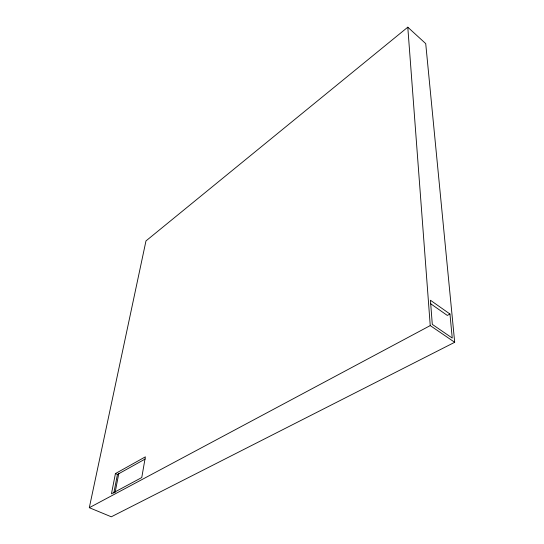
<?xml version="1.0" encoding="UTF-8"?>
<svg xmlns="http://www.w3.org/2000/svg" width="544" height="544" viewBox="0 0 544 544"><rect width="100%" height="100%" fill="white"/><g stroke="black" fill="none" stroke-linecap="round" stroke-linejoin="round"><path stroke-width="0.82" d="M113.812 493.082L117.443 474.47L145.221 459.007M115.124 492.449L118.837 473.294M115.43 473.579L111.452 493.823L141.766 477.55L145.37 456.838L115.43 473.579L117.443 474.47M89.311 507.695L145.976 240.917L407.789 27.2L425.721 43.615L454.689 342.292L111.309 516.8L89.311 507.695L430.243 325.584L454.689 342.292M449.956 314.017L430.433 300.254L432.296 324.38L452.248 338.062L449.956 314.017L447.318 315.432L430.481 303.613M407.789 27.2L430.243 325.584"/></g></svg>
